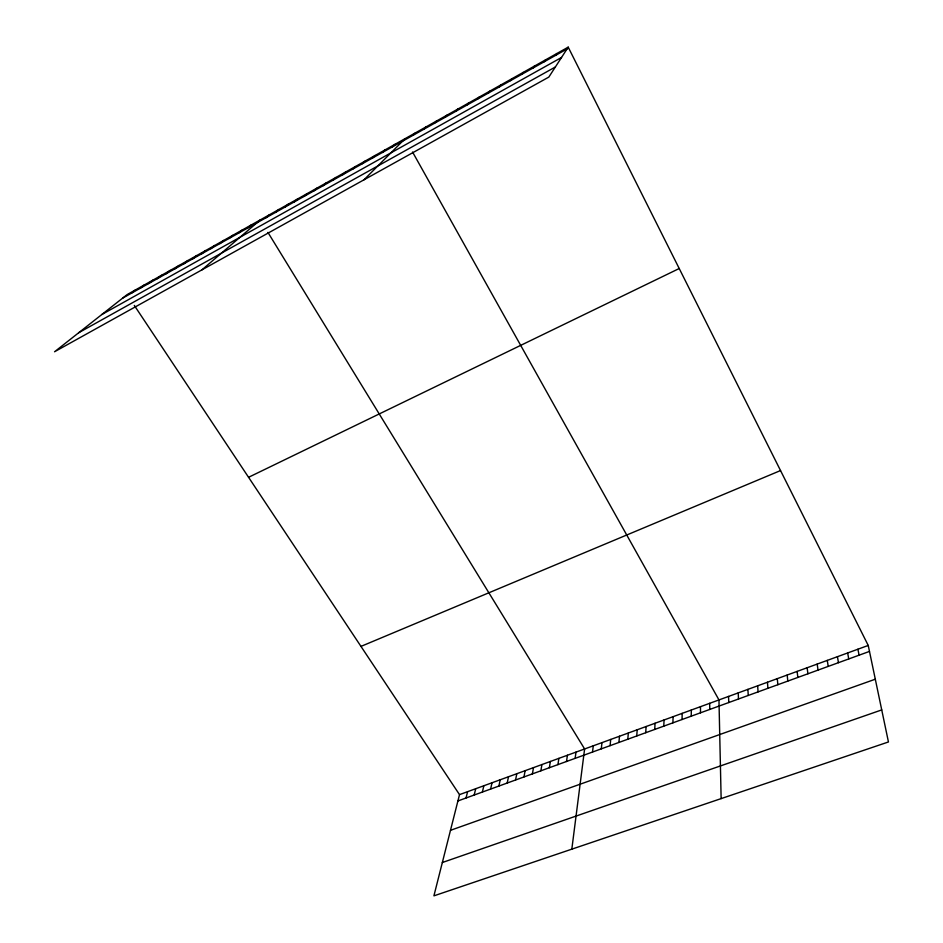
<?xml version="1.0" encoding="UTF-8"?>
<svg xmlns="http://www.w3.org/2000/svg" width="943" height="943" viewBox="0 0 943 943"><rect width="100%" height="100%" fill="white"/><g stroke="black" fill="none" stroke-linecap="round" stroke-linejoin="round"><path stroke-width="1.41" d="M691.243 716.173L691.313 710.02M682.048 719.509L682.178 713.356M672.901 722.845L673.09 716.668M663.789 726.145L664.049 719.969M654.737 729.434L655.055 723.257M645.719 732.711L646.096 726.523M636.749 735.976L637.185 729.776M627.814 739.218L628.321 733.017M618.926 742.447L619.492 736.235M610.086 745.665L610.71 739.442M601.292 748.86L601.964 742.636M592.534 752.043L593.265 745.807M571.823 849.16L584.613 748.966L267.93 232.402M575.136 758.361L575.996 752.113M566.507 761.496L567.415 755.249M557.914 764.62L558.881 758.361M549.356 767.732L550.382 761.461M540.846 770.82L541.93 764.549M532.382 773.897L533.514 767.614M523.954 776.961L525.133 770.679M515.562 780.002L516.799 773.72M507.204 783.044L508.501 776.749M498.894 786.061L500.238 779.755M490.619 789.067L492.022 782.761M482.392 792.061L483.842 785.743M474.188 795.043L475.696 788.725M466.031 798.002L467.587 791.684M134.307 305.414L459.512 794.631L433.91 895.85L888.447 741.964L868.232 645.448L568.205 47.15L127.116 294.605L54.553 351.763L548.826 77.09L568.205 47.15M555.58 55.378L556.853 53.515M544.205 61.755L545.573 59.845M532.901 68.096L534.363 66.14M521.668 74.403L523.212 72.387M510.505 80.662L512.143 78.599M499.413 86.874L501.146 84.776M488.38 93.062L490.207 90.905M477.429 99.204L479.339 97.011M466.537 105.31L468.53 103.07M455.717 111.38L457.791 109.093M444.955 117.403L447.123 115.081M434.263 123.403L436.515 121.022M423.643 129.356L425.977 126.94M413.081 135.285L415.498 132.822M363.986 179.807L405.089 138.668M392.465 146.849L395.034 144.303M382.398 152.483L385.05 149.902M372.391 158.094L375.114 155.477M362.43 163.681L365.236 161.017M352.541 169.221L355.417 166.522M342.71 174.738L345.657 172.003M332.926 180.219L335.956 177.449M323.213 185.677L326.302 182.859M313.548 191.087L316.707 188.246M303.929 196.474L307.17 193.598M294.381 201.837L297.682 198.914M284.88 207.165L288.252 204.207M275.427 212.458L278.869 209.476M266.032 217.727L269.545 214.709M201.908 269.875L260.268 219.908M247.408 228.171L251.038 225.082M238.178 233.345L241.868 230.233M228.984 238.496L232.744 235.349M219.86 243.624L223.68 240.43M210.772 248.716L214.662 245.498M201.743 253.773L205.692 250.532M192.761 258.818L196.769 255.529M183.826 263.816L187.893 260.516M174.95 268.802L179.076 265.466M166.109 273.753L170.294 270.382M157.328 278.68L161.571 275.285M148.593 283.584L152.884 280.154M139.906 288.452L144.255 284.998M131.254 293.297L135.662 289.819M122.661 298.118L567.038 48.965M101.832 314.526L561.533 57.464M78.729 332.714L555.368 66.988M248.563 477.299L679.219 268.519M360.969 646.391L780.533 470.557M459.512 794.631L868.232 645.448M457.909 800.949L869.481 651.413M450.483 830.323L875.304 679.208M442.338 862.527L881.74 709.914M412.551 152.012L718.967 699.93L721.136 798.603M857.918 649.22L859.085 655.196M847.651 652.957L848.735 658.945M837.443 656.693L838.457 662.681M827.282 660.395L828.213 666.406M817.18 664.084L818.041 670.108M807.125 667.75L807.915 673.785M797.13 671.404L797.837 677.439M787.181 675.035L787.818 681.082M777.291 678.642L777.845 684.712M767.449 682.237L767.932 688.307M757.653 685.809L758.066 691.891M747.905 689.368L748.247 695.462M738.216 692.905L738.487 699.011M728.562 696.429L728.774 702.535M709.702 703.313L709.773 709.442M700.484 706.672L700.484 712.814"/></g></svg>
